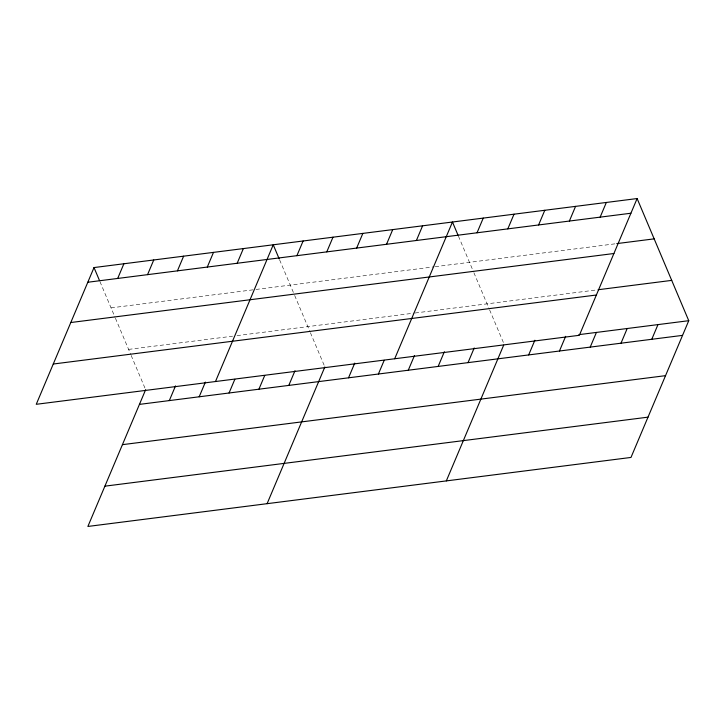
<?xml version="1.0" encoding="UTF-8"?>
<svg xmlns="http://www.w3.org/2000/svg" width="725" height="725" viewBox="0 0 725 725"><rect width="100%" height="100%" fill="white"/><g stroke="black" fill="none" stroke-linecap="round" stroke-linejoin="round"><path stroke-width="0.54" stroke-dasharray="3.62 2.72" d="M111.052 307.871L254.874 289.592M255.979 289.456L434.103 266.818M435.208 266.682L616.785 243.609M128.606 349.396L232.598 336.183M237.021 335.621L414.038 313.127M415.144 312.992L596.974 289.882M458.427 236.123L473.452 271.667M473.887 272.709L489.185 308.886M489.611 309.892L503.667 343.152M279.632 259.903L294.223 294.441M294.667 295.474L309.956 331.66M310.382 332.666L324.438 365.926M99.977 281.672L115.003 317.215M115.438 318.248L130.736 354.434M131.162 355.44L145.218 388.691"/><path stroke-width="1.09" d="M94.014 267.561L36.25 404.305L579.357 335.294L637.121 198.55L94.014 267.561L99.552 280.657M117.686 278.445L123.884 263.764M147.556 274.648L153.754 259.967M177.426 270.851L183.624 256.179M145.643 389.706L87.879 526.45L630.986 457.439L688.75 320.695L637.121 198.55M207.296 267.063L213.494 252.382M169.315 400.59L175.513 385.908M237.166 263.266L243.364 248.584M199.185 396.792L205.383 382.111M215.479 381.531L273.243 244.787L279.207 258.897M229.055 392.995L234.837 379.293M296.906 255.671L303.113 240.99M258.925 389.198L264.707 375.496M326.785 251.874L332.983 237.193M288.795 385.401L294.993 370.729M356.655 248.086L362.853 233.405M267.099 503.676L324.863 366.932M386.525 244.289L392.723 229.608M348.535 377.816L354.733 363.134M416.395 240.492L422.593 225.81M378.405 374.018L384.196 360.316M394.699 358.757L452.463 222.013L458.001 235.118M408.275 370.221L414.483 355.54M477.041 232.788L483.24 218.107M438.154 366.424L444.353 351.752M507.817 228.873L514.016 214.192M468.024 362.636L474.222 347.955M538.593 224.968L544.792 210.286M446.328 480.902L503.676 345.136M569.37 221.052L575.568 206.371M528.67 354.924L534.869 340.243M600.146 217.147L606.345 202.465M559.446 351.018L565.645 336.337M590.222 347.103L596.421 332.422M620.999 343.197L627.197 328.516M651.775 339.282L657.974 324.601M87.816 282.243L630.922 213.232M616.785 243.609L654.158 238.86M70.796 322.525L613.903 253.514M598.071 289.746L671.713 280.385M53.269 364.022L596.376 295.012M578.831 334.66L688.75 320.695M139.436 404.387L682.551 335.376M122.425 444.661L665.532 375.659M104.889 486.167L648.005 417.156"/></g></svg>
